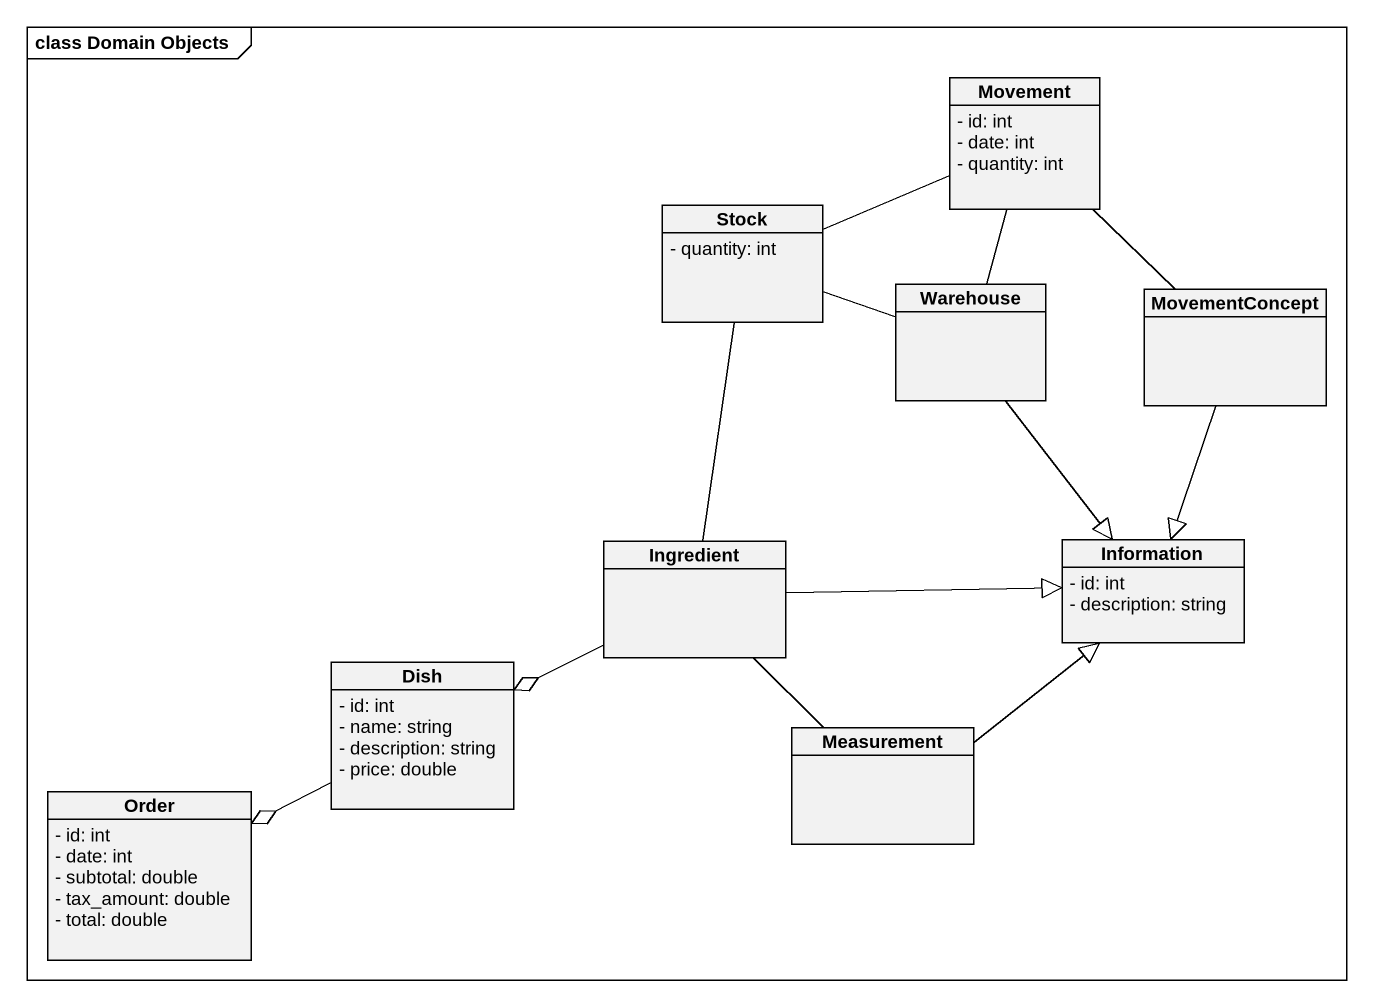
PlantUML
@startuml
mainframe class Domain Objects
hide circle
hide empty members
skinparam classAttributeIconSize 0
class Movement {
  - id: int
  - date: int
  - quantity: int
}
class Stock {
  - quantity: int
}
class Warehouse
class MovementConcept
class Ingredient
class Information {
  - id: int
  - description: string
}
class Dish {
  - id: int
  - name: string
  - description: string
  - price: double
}
class Measurement
class Order {
  - id: int
  - date: int
  - subtotal: double
  - tax_amount: double
  - total: double
}
Stock -right- Movement
Warehouse -up- Movement
Warehouse -left- Stock
Warehouse --|> Information
MovementConcept -up- Movement
MovementConcept --|> Information
Ingredient -up- Stock
Ingredient -right-|> Information
Ingredient -left-o Dish
Dish -left-o Order
Measurement -up- Ingredient
Measurement -up-|> Information
@enduml
